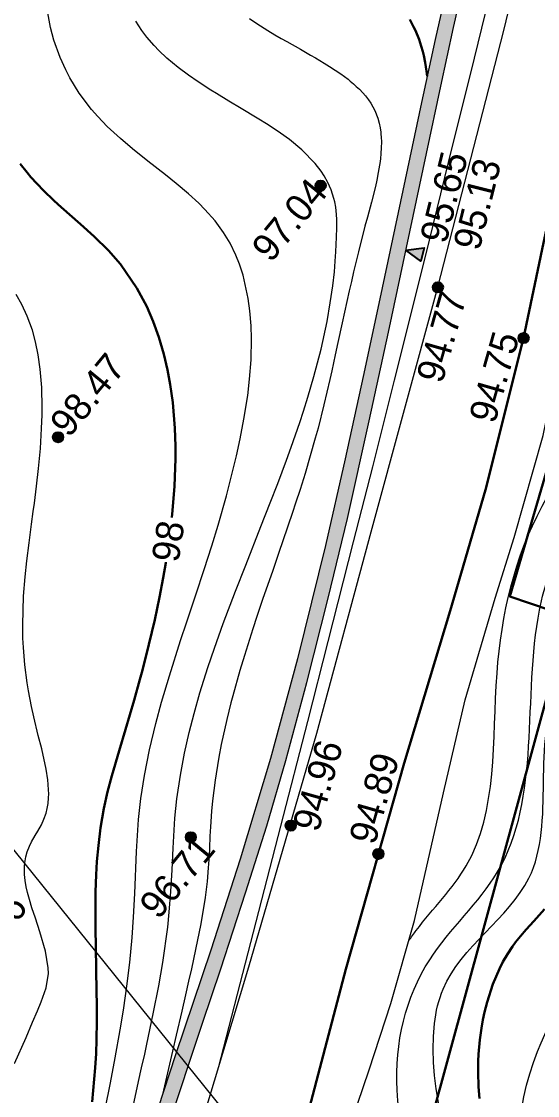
# Model space of a CAD drawing. Header units: millimetres. Extents: x -2893842 to -949497, y -1203244 to 262218.
# Drawn here: x -2463181 to -2448078, y -422618 to -391186 of the extents above; entities that cross this region are included whole.
import ezdxf

# ---------------------------------------------------------------- set-up
doc = ezdxf.new("R2010")
doc.units = ezdxf.units.MM
doc.layers.get('0').update_dxf_attribs({"lineweight": 5})
for name, color, linetype in [('!!!_ Размеры', 7, 'Continuous'), ('06_Инженерно-технические сооружения', 253, 'Continuous'), ('07_Объекты электропередачи', 253, 'Continuous'), ('10_Границы покрытий и угодий', 253, 'Continuous'), ('12_Рельеф', 253, 'Continuous'), ('19_Горизонтали', 253, 'Continuous'), ('33_Газопровод', 253, 'Continuous'), ('61_Отметки высоты поверхности', 253, 'Continuous')]:
    doc.layers.add(name, color=color, linetype=linetype)
doc.styles.add('LIKE17', font='d431.shx')
doc.styles.add('LIKE36', font='pragmai.shx')
doc.styles.add('Line_GUGK', font='')
doc.styles.get('Line_GUGK').set_extended_font_data('Bm431', italic=True)
doc.linetypes.add('g5_085a', pattern='A,0.001,[19,GUGK_2005.shx,S=1,R=180,X=0,Y=0],0.5,[18,GUGK_2005.shx,S=6,R=180,X=0,Y=0],0.5', length=1.001)
doc.linetypes.add('g5_121_g', pattern='A,4,-0.4,["Г",Line_GUGK,S=1,R=0,X=0,Y=-0.5],-1.2,12', length=17.6)
doc.linetypes.add('g5_280_1', pattern='A,0.001,[21,GUGK_2005.shx,S=1,R=180,X=0,Y=0],2', length=2.001)

# ---------------------------------------------------------------- blocks, each defined once
blk = doc.blocks.new('g5_330')
blk.add_hatch(color=0).paths.add_polyline_path([(-0.15, 0, 1), (0.15, 0, 1)])
at = {"color": 0}
blk.add_circle((0, 0), 0.15, dxfattribs=at)
blk = doc.blocks.new('g5_330a')
blk.add_hatch(color=0).paths.add_polyline_path([(0, 0), (-0.2, 0.5), (0.2, 0.5)])
at = {"color": 0}
blk.add_lwpolyline([(0, 0), (-0.2, 0.5), (0.2, 0.5)], close=True, dxfattribs=at)
blk = doc.blocks.new('Топо_07.04.17')
at = {"layer": '06_Инженерно-технические сооружения', "linetype": 'Continuous', "lineweight": 20}
blk.add_hatch(color=7, dxfattribs=at).paths.add_polyline_path([(-571174, -269140), (-570555, -267899), (-569916, -266604), (-569370, -265481), (-568692, -264038), (-568188, -262920), (-567514, -261340), (-567130, -260373), (-566699, -259252), (-566249, -258047), (-565701, -256566), (-565158, -255111), (-564813, -254217), (-564221, -252766), (-563524, -251144), (-562521, -248923), (-561143, -245949), (-560430, -244421), (-559456, -242299), (-558620, -240416), (-557850, -238583), (-556978, -236387), (-556080, -234002), (-555261, -231744), (-554302, -228982), (-553449, -226466), (-552650, -224066), (-551761, -221391), (-551121, -219484), (-550554, -217820), (-550108, -216533), (-549378, -214484), (-548813, -212942), (-548178, -211272), (-547212, -208852), (-546577, -207357), (-546029, -206086), (-545142, -204174), (-544384, -202603), (-543751, -201340), (-542979, -199841), (-542028, -198074), (-540941, -196110), (-539889, -194297), (-539098, -192934), (-538087, -191262), (-537333, -190013), (-536314, -188362), (-535224, -186609), (-533956, -184582), (-534338, -184343), (-535389, -186024), (-536820, -188324), (-537943, -190154), (-539485, -192705), (-540855, -195066), (-542032, -197142), (-543186, -199277), (-545214, -203287), (-546680, -206458), (-547712, -208888), (-548684, -211333), (-549756, -214206), (-550376, -215939), (-551128, -218105), (-551734, -219892), (-552569, -222393), (-553592, -225469), (-554331, -227669), (-555126, -230008), (-555990, -232458), (-557176, -235664), (-558291, -238472), (-559500, -241298), (-560661, -243853), (-562028, -246781), (-563417, -249802), (-564580, -252459), (-565481, -254699), (-566520, -257480), (-567439, -259930), (-568196, -261805), (-568918, -263447), (-569776, -265287), (-570613, -267003), (-571577, -268939)])
at = {"layer": '06_Инженерно-технические сооружения', "color": 7, "linetype": 'Continuous', "lineweight": 20}
for points in [[(-562521, -248923), (-561143, -245949), (-560430, -244421), (-559456, -242299), (-558620, -240416), (-557850, -238583), (-556978, -236387), (-556080, -234002), (-555261, -231744), (-554302, -228982), (-553449, -226466), (-552650, -224066), (-551761, -221391), (-551121, -219484), (-550554, -217820), (-550108, -216533)], [(-550376, -215939), (-551128, -218105), (-551734, -219892), (-552569, -222393), (-553592, -225469), (-554331, -227669), (-555126, -230008), (-555990, -232458), (-557176, -235664), (-558291, -238472), (-559500, -241298), (-560661, -243853), (-562028, -246781), (-563417, -249802), (-564580, -252459), (-565481, -254699), (-566520, -257480), (-567439, -259930), (-568196, -261805), (-568918, -263447)]]:
    blk.add_lwpolyline(points, dxfattribs=at)
at = {"layer": '06_Инженерно-технические сооружения', "color": 7, "linetype": 'g5_280_1', "lineweight": 20}
blk.add_lwpolyline([(-562521, -248923), (-561143, -245949), (-560430, -244421), (-559456, -242299), (-558620, -240416), (-557850, -238583), (-556978, -236387), (-556080, -234002), (-555261, -231744), (-554302, -228982), (-553449, -226466), (-552650, -224066), (-551761, -221391), (-551121, -219484), (-550554, -217820), (-550108, -216533)], dxfattribs=at)
at = {"layer": '07_Объекты электропередачи', "color": 7, "linetype": 'Continuous', "lineweight": 20}
blk.add_lwpolyline([(-307031, -727325), (-304847, -658632), (-420356, -469373), (-603704, -181090), (-608409, -171240)], dxfattribs=at)
at = {"layer": '10_Границы покрытий и угодий', "color": 7, "linetype": 'Continuous', "lineweight": 20}
blk.add_lwpolyline([(-568424, -267304), (-567959, -265793), (-567154, -263491), (-566541, -261861), (-565448, -258993), (-564038, -255155), (-561981, -249990), (-559609, -244456), (-556855, -237888), (-554615, -232218), (-551866, -225324), (-549104, -218074), (-547233, -212949), (-546363, -210813), (-545566, -209043), (-544427, -206807), (-543424, -205022), (-540851, -200512), (-538329, -195805), (-535806, -190816)], dxfattribs=at)
at = {"layer": '10_Границы покрытий и угодий', "color": 7, "linetype": 'Continuous', "lineweight": 30}
blk.add_lwpolyline([(-565789, -267340), (-565347, -266043), (-564916, -264847), (-564186, -262970), (-563313, -260894), (-562384, -258766), (-561731, -257270), (-560519, -254388), (-559611, -252120), (-556795, -244847), (-554421, -239053), (-552574, -234769), (-551154, -231371), (-549542, -227084), (-548653, -224377), (-547316, -220432), (-546045, -216981)], dxfattribs=at)
at = {"layer": '12_Рельеф', "color": 7, "linetype": 'g5_085a', "lineweight": 20}
blk.add_lwpolyline([(-562864, -267588), (-562643, -266862), (-562314, -264925), (-562076, -262927), (-561684, -261149), (-561282, -259909), (-560621, -258090), (-559857, -255843), (-559146, -253845), (-557795, -250706), (-556445, -247850), (-555593, -245994), (-554632, -243657), (-553371, -240044), (-552430, -237410), (-551230, -234550), (-550477, -232851), (-549290, -229982), (-547007, -222966), (-546143, -220696), (-545170, -218383), (-543928, -215410)], dxfattribs=at)
at = {"layer": '19_Горизонтали', "color": 252, "linetype": 'Continuous', "lineweight": 20}
for points in [[(-564465, -248774), (-564028, -247427), (-563823, -246771), (-563523, -245759), (-563380, -245243), (-563218, -244619), (-563055, -243940), (-562903, -243220), (-562794, -242633), (-562683, -241948), (-562496, -240739), (-562328, -239815), (-562190, -239211), (-562011, -238556), (-561777, -237821), (-561506, -237073), (-561270, -236476), (-560958, -235740), (-560514, -234748), (-560270, -234219), (-559920, -233465), (-559596, -232762), (-559298, -232099), (-559044, -231515), (-558705, -230694), (-558278, -229560), (-558114, -229077), (-557941, -228521), (-557755, -227838), (-557647, -227373), (-557540, -226815), (-557457, -226198), (-557426, -225830), (-557411, -225385), (-557418, -225024), (-557491, -224333), (-557559, -223996), (-557633, -223721), (-557762, -223356), (-557916, -223020), (-558125, -222661), (-558385, -222293), (-558546, -222091), (-558810, -221787), (-559135, -221442), (-559418, -221157), (-559886, -220695), (-560292, -220286), (-560609, -219949), (-560949, -219555), (-561196, -219236), (-561355, -219007), (-561658, -218495), (-561879, -218020), (-561973, -217775), (-562095, -217391), (-562217, -216871), (-562274, -216494), (-562309, -216057)], [(-563522, -248409), (-563189, -247431), (-563058, -247048), (-562923, -246653), (-562827, -246370), (-562542, -245513), (-562291, -244716), (-562095, -244046), (-561833, -243035), (-561738, -242608), (-561622, -242015), (-561517, -241387), (-561419, -240759), (-561267, -239891), (-561144, -239336), (-560964, -238658), (-560772, -238036), (-560566, -237445), (-560364, -236915), (-560123, -236329), (-559811, -235623), (-559554, -235076), (-559218, -234392), (-558758, -233496), (-558372, -232765), (-557804, -231700), (-557453, -231039), (-557174, -230505), (-556840, -229851), (-556661, -229490), (-556330, -228800), (-556183, -228481), (-556010, -228090), (-555765, -227508), (-555468, -226734), (-555204, -225956), (-555047, -225425), (-554919, -224936), (-554827, -224537), (-554764, -224229), (-554714, -223952), (-554648, -223531), (-554613, -223259), (-554587, -223018), (-554577, -222869), (-554575, -222657), (-554585, -222498), (-554597, -222398), (-554649, -222141), (-554721, -221911), (-554807, -221705), (-554880, -221561), (-555029, -221314), (-555368, -220879), (-555696, -220541), (-555935, -220322), (-556270, -220039), (-556564, -219806), (-557000, -219471), (-557329, -219221), (-557665, -218962), (-557819, -218840), (-558165, -218556), (-558420, -218333), (-558696, -218073), (-558990, -217765), (-559197, -217519), (-559320, -217360), (-559502, -217092), (-559629, -216875), (-559770, -216591)], [(-556456, -216889), (-556266, -217058), (-555967, -217299), (-555779, -217443), (-555605, -217571), (-555453, -217681), (-555078, -217950), (-554802, -218150), (-554667, -218249), (-554433, -218427), (-554288, -218541), (-553986, -218798), (-553793, -218979), (-553735, -219038), (-553647, -219132), (-553577, -219211), (-553498, -219306), (-553412, -219419), (-553345, -219516), (-553270, -219640), (-553211, -219751), (-553162, -219857), (-553119, -219973), (-553057, -220208), (-553033, -220360), (-553021, -220493), (-553018, -220623), (-553018, -220690), (-553021, -220760), (-553033, -220919), (-553052, -221071), (-553084, -221251), (-553112, -221385), (-553133, -221473), (-553221, -221790), (-553292, -222011), (-553352, -222184), (-553519, -222629), (-553687, -223053), (-553785, -223304), (-554063, -224034), (-554184, -224366), (-554266, -224594), (-554363, -224866), (-554457, -225136), (-554766, -226038), (-554955, -226598), (-555073, -226946), (-555227, -227398), (-555315, -227652), (-555569, -228365), (-555815, -229020), (-555930, -229311), (-556344, -230301), (-556544, -230750), (-556718, -231132), (-556840, -231397), (-557210, -232184), (-557366, -232510), (-557604, -233010), (-557993, -233828), (-558215, -234303), (-558371, -234644), (-558707, -235397), (-558888, -235818), (-559178, -236531), (-559255, -236728), (-559427, -237191), (-559674, -237908), (-559786, -238267), (-559921, -238736), (-559971, -238920), (-560114, -239510), (-560178, -239813), (-560261, -240258), (-560306, -240529), (-560361, -240876), (-560398, -241104), (-560460, -241451), (-560541, -241842), (-560652, -242301), (-560778, -242764), (-560877, -243097), (-561006, -243508), (-561283, -244331), (-561404, -244676), (-561539, -245062), (-561704, -245529), (-561944, -246208), (-562104, -246660), (-562537, -247888)], [(-566736, -246503), (-566317, -245780), (-566077, -245359), (-565900, -245041), (-565764, -244793), (-565573, -244402), (-565573, -244402), (-565459, -243996), (-565445, -243828), (-565445, -243828), (-565469, -243331), (-565566, -242755), (-565654, -242344), (-565720, -242028), (-565765, -241782), (-565797, -241565), (-565813, -241402), (-565823, -241213), (-565821, -241039), (-565796, -240798), (-565775, -240693), (-565730, -240530), (-565673, -240386), (-565590, -240226), (-565512, -240106), (-565387, -239937), (-565296, -239818), (-565171, -239645), (-565077, -239494), (-564993, -239320), (-564947, -239194), (-564906, -239050), (-564873, -238886), (-564856, -238769), (-564845, -238653), (-564836, -238497), (-564834, -238357), (-564846, -238041), (-564909, -237436), (-564965, -237034), (-565038, -236476), (-565069, -236172), (-565104, -235708), (-565115, -235474), (-565123, -234939), (-565108, -234426), (-565090, -234157), (-565054, -233767), (-564934, -232935), (-564827, -232385), (-564723, -231921), (-564599, -231407), (-564465, -230873), (-564372, -230506), (-564314, -230274), (-564195, -229786), (-564080, -229279), (-563958, -228696), (-563856, -228125), (-563797, -227726), (-563772, -227527), (-563717, -226930), (-563700, -226388), (-563712, -225973), (-563746, -225584), (-563801, -225228), (-563901, -224805), (-564021, -224449), (-564158, -224143)]]:
    blk.add_lwpolyline(points, dxfattribs=at)
at = {"layer": '19_Горизонтали', "color": 42, "linetype": 'Continuous', "lineweight": 30}
for points in [[(-560363, -231137), (-560318, -230940), (-560184, -230241), (-560100, -229707), (-560065, -229444), (-560024, -229081), (-559982, -228556), (-559958, -227798), (-559970, -227265), (-560000, -226831), (-560055, -226362), (-560143, -225854), (-560258, -225375), (-560396, -224925), (-560623, -224353), (-561021, -223606), (-561323, -223165), (-561690, -222711), (-562051, -222305), (-562340, -221989), (-562637, -221659), (-562759, -221519), (-563006, -221222), (-563190, -220984), (-563340, -220774), (-563432, -220634), (-563604, -220352)], [(-551483, -219152), (-551484, -219003), (-551496, -218745), (-551515, -218541), (-551531, -218414), (-551556, -218260), (-551598, -218060), (-551674, -217786), (-551713, -217669), (-551736, -217608), (-551802, -217447)], [(-550821, -243761), (-551172, -244074), (-551423, -244292), (-551423, -244292), (-551606, -244460), (-551770, -244624), (-551875, -244739), (-552045, -244943), (-552201, -245155), (-552328, -245348), (-552568, -245773), (-552796, -246276), (-552902, -246559), (-552974, -246774), (-553045, -247011), (-553130, -247343), (-553214, -247756), (-553247, -247960), (-553287, -248281), (-553319, -248703), (-553329, -249048)], [(-564612, -247867), (-564404, -246891), (-564335, -246478), (-564275, -246071), (-564208, -245548), (-564152, -245046), (-564115, -244689), (-564051, -244017), (-563992, -243387), (-563938, -242829), (-563888, -242364), (-563814, -241774), (-563741, -241279), (-563676, -240901), (-563582, -240432), (-563461, -239928), (-563300, -239375), (-563138, -238907), (-562962, -238450), (-562669, -237749), (-562409, -237148), (-562059, -236323), (-561824, -235742), (-561746, -235544), (-561578, -235108), (-561198, -234059), (-560982, -233412), (-560813, -232865), (-560689, -232438), (-560685, -232423)]]:
    blk.add_lwpolyline(points, dxfattribs=at)
at = {"layer": '19_Горизонтали', "color": 42, "linetype": 'Continuous', "lineweight": 20}
blk.add_lwpolyline([(-560825, -247294), (-559357, -243468), (-558211, -240474), (-557082, -237518), (-556223, -235263), (-555157, -232452), (-554355, -230327), (-553435, -227881), (-552130, -224388), (-550972, -221267), (-550207, -219203), (-549736, -217935), (-549107, -216250)], dxfattribs=at)
for points, knots in [([(-541735, -402706, 25300), (-541883, -401964, 25300), (-542560, -400358, 25300), (-541129, -397254, 25300), (-544133, -395991, 25300), (-543998, -394009, 25300), (-543677, -392057, 25300), (-542078, -392849, 25300), (-541358, -391412, 25300), (-539731, -388738, 25300), (-535744, -387480, 25300), (-531899, -385527, 25300), (-529646, -385513, 25300), (-527662, -384004, 25300), (-529741, -382900, 25300), (-530242, -381512, 25300), (-530279, -380726, 25300), (-530166, -380002, 25300), (-530110, -379100, 25300), (-530263, -377753, 25300), (-529824, -376185, 25300), (-530846, -375066, 25300), (-529862, -373588, 25300), (-531914, -371229, 25300), (-534032, -369075, 25300), (-537325, -367897, 25300), (-538194, -364917, 25300), (-541078, -364674, 25300), (-543562, -365123, 25300), (-544133, -363156, 25300), (-545582, -365362, 25300), (-544549, -361747, 25300), (-549254, -358884, 25300), (-549671, -352670, 25300), (-549749, -347906, 25300), (-549913, -347309, 25300), (-549707, -346409, 25300), (-550620, -342337, 25300), (-550708, -336702, 25300), (-551830, -329237, 25300), (-551587, -323695, 25300), (-554680, -319114, 25300), (-553906, -314631, 25300), (-554562, -309984, 25300), (-555775, -305259, 25300), (-552565, -303549, 25300), (-553521, -300300, 25300), (-554732, -297039, 25300), (-553622, -292013, 25300), (-555756, -287947, 25300), (-556026, -283510, 25300), (-555919, -280065, 25300), (-557458, -274397, 25300), (-551677, -277195, 25300), (-551451, -265015, 25300), (-557530, -263365, 25300), (-557603, -259738, 25300), (-551092, -257435, 25300), (-555605, -250126, 25300), (-553746, -244737, 25300), (-549811, -242987, 25300), (-550918, -237852, 25300), (-547700, -235578, 25300), (-548161, -232028, 25300), (-545311, -230295, 25300), (-544953, -226785, 25300), (-543599, -224788, 25300), (-541038, -221373, 25300), (-541779, -217464, 25300), (-541424, -212807, 25300), (-538106, -208221, 25300), (-535440, -202839, 25300), (-533724, -196990, 25300), (-532316, -192700, 25300), (-524315, -187907, 25300), (-529136, -187320, 25300), (-527582, -185222, 25300), (-528407, -182390, 25300), (-524006, -181853, 25300), (-525315, -176865, 25300), (-523592, -174509, 25300), (-522878, -172761, 25300), (-519549, -173409, 25300), (-517328, -169889, 25300), (-513248, -171342, 25300), (-512484, -169753, 25300), (-511193, -169471, 25300), (-510318, -169318, 25300), (-507640, -167701, -67200)], [0, 0, 0, 0, 2.270258, 5.111779, 8.350305, 8.895506, 11.188797, 11.972088, 13.09072, 15.059021, 21.922292, 24.306666, 28.022657, 28.476937, 31.105985, 31.877304, 33.06316, 33.376946, 34.078011, 35.761568, 37.474215, 38.57858, 39.609158, 41.965889, 46.359284, 49.390346, 51.606786, 54.544721, 57.176636, 57.897546, 58.821303, 61.425547, 62.272458, 75.242717, 76.01191, 76.667886, 77.047374, 78.741512, 88.904719, 94.011119, 101.474986, 104.841916, 109.913878, 114.132201, 119.749568, 121.608905, 123.185651, 128.712458, 132.462127, 137.791666, 142.041265, 145.061495, 150.037937, 151.288706, 160.66222, 167.053523, 167.645411, 171.009409, 182.739062, 183.779602, 187.886896, 193.591581, 196.073314, 198.423822, 203.141361, 204.167851, 208.814711, 210.10182, 216.842408, 219.460034, 224.014398, 233.214886, 237.828131, 241.587936, 248.902843, 250.136413, 250.960137, 255.091379, 256.562032, 262.072788, 265.261978, 265.775836, 267.382273, 273.302999, 276.162657, 277.260693, 277.85098, 279.988592, 279.988592, 279.988592, 279.988592]), ([(-536152, -397482, 24300), (-536288, -397358, 24300), (-536882, -396753, 24300), (-536151, -395080, 24300), (-533580, -394743, 24300), (-531738, -393908, 24300), (-529967, -393892, 24300), (-529465, -393392, 24300), (-528775, -393012, 24300), (-528580, -392255, 24300), (-528245, -391587, 24300), (-527562, -389555, 24300), (-525872, -387325, 24300), (-526513, -384520, 24300), (-526442, -382977, 24300), (-526788, -381184, 24300), (-528878, -380295, 24300), (-528228, -377751, 24300), (-528446, -375824, 24300), (-528284, -374058, 24300), (-527563, -371686, 24300), (-530650, -370492, 24300), (-531248, -367790, 24300), (-532882, -366608, 24300), (-535892, -365156, 24300), (-535562, -360408, 24300), (-539346, -360511, 24300), (-538286, -352563, 24300), (-545751, -346165, 24300), (-550151, -333554, 24300), (-548916, -324861, 24300), (-551641, -320287, 24300), (-551095, -315764, 24300), (-552330, -311390, 24300), (-552847, -305329, 24300), (-548182, -303654, 24300), (-549689, -299132, 24300), (-550702, -296028, 24300), (-549774, -290527, 24300), (-552726, -286219, 24300), (-553196, -281523, 24300), (-553129, -279731, 24300), (-553904, -276871, 24300), (-548508, -279231, 24300), (-548607, -266144, 24300), (-553875, -263508, 24300), (-554224, -260209, 24300), (-551220, -258466, 24300), (-552898, -253285, 24300), (-552168, -248099, 24300), (-549673, -245364, 24300), (-549114, -243255, 24300), (-547583, -241065, 24300), (-545015, -237463, 24300), (-544172, -233097, 24300), (-542568, -228060, 24300), (-540567, -225140, 24300), (-539220, -222214, 24300), (-538912, -218941, 24300), (-539362, -214681, 24300), (-536397, -209888, 24300), (-534174, -205870, 24300), (-533475, -201346, 24300), (-531698, -198590, 24300), (-529157, -194743, 24300), (-529237, -191129, 24300), (-522652, -186846, 24300), (-525478, -186220, 24300), (-522457, -185859, 24300), (-523657, -181573, 24300), (-522593, -176800, 24300), (-517946, -176064, 24300), (-515212, -174615, 24300), (-511309, -175350, 24300), (-510185, -171901, 24300), (-505755, -171078, 24300), (-502827, -170499, 24300), (-498641, -168527, -67200)], [8.236603, 8.236603, 8.236603, 8.236603, 8.740606, 10.586357, 12.067648, 16.315733, 16.630147, 17.227337, 18.332138, 18.853275, 19.494375, 20.580837, 25.304952, 26.999476, 28.930585, 29.994985, 32.257367, 34.333567, 36.780205, 38.229414, 39.710178, 43.525376, 45.424542, 47.685221, 49.244894, 55.282781, 56.51874, 58.469281, 73.92521, 85.133832, 97.233641, 98.608305, 100.679106, 110.305535, 112.950751, 117.3925, 121.15917, 124.942505, 127.509314, 137.317455, 139.504142, 141.058241, 143.618935, 144.262534, 155.956225, 160.318543, 162.601538, 163.986714, 169.754065, 175.416051, 179.713355, 180.239154, 181.924818, 187.617774, 193.373027, 195.035136, 203.460496, 203.850564, 204.651113, 213.217888, 215.90571, 221.335506, 226.963109, 229.223736, 231.171222, 240.438031, 243.323355, 244.262414, 245.453829, 248.368097, 254.862636, 257.557801, 261.61345, 264.213405, 267.925812, 269.921543, 277.148707, 277.148707, 277.148707, 277.148707]), ([(-543826, -402858, 25800), (-544178, -401085, 25800), (-545321, -399256, 25800), (-544738, -396889, 25800), (-545963, -395966, 25800), (-545529, -393989, 25800), (-544457, -392227, 25800), (-544350, -390559, 25800), (-542812, -388261, 25800), (-543427, -385869, 25800), (-543086, -383927, 25800), (-542495, -381568, 25800), (-538766, -382287, 25800), (-536338, -379485, 25800), (-535422, -377879, 25800), (-534607, -376232, 25800), (-534489, -374948, 25800), (-535571, -372071, 25800), (-531333, -372991, 25800), (-536030, -369524, 25800), (-538091, -369385, 25800), (-538726, -367882, 25800), (-540702, -367777, 25800), (-543299, -368417, 25800), (-544307, -364891, 25800), (-546892, -368829, 25800), (-545030, -362366, 25800), (-550177, -359379, 25800), (-550700, -353306, 25800), (-550762, -348530, 25800), (-551114, -347253, 25800), (-550670, -345330, 25800), (-551590, -341536, 25800), (-551847, -335478, 25800), (-552887, -328999, 25800), (-552911, -323116, 25800), (-556273, -318540, 25800), (-555270, -314095, 25800), (-555828, -309193, 25800), (-557298, -305212, 25800), (-554678, -303538, 25800), (-555426, -300889, 25800), (-556794, -297550, 25800), (-555542, -292762, 25800), (-557243, -288807, 25800), (-557437, -284496, 25800), (-557313, -280243, 25800), (-559255, -273117, 25800), (-553254, -276181, 25800), (-552982, -264835, 25800), (-559170, -263403, 25800), (-559026, -259495, 25800), (-553171, -257545, 25800), (-556720, -250239, 25800), (-554777, -244810, 25800), (-550448, -241784, 25800), (-550793, -237103, 25800), (-548968, -232362, 25800), (-546205, -230241, 25800), (-545971, -226670, 25800), (-544909, -224907, 25800), (-542093, -221448, 25800), (-543771, -216803, 25800), (-542604, -213505, 25800), (-541934, -211550, 25800), (-538980, -207060, 25800), (-536453, -202252, 25800), (-535150, -198399, 25800), (-535058, -198112, 25800)], [0, 0, 0, 0, 5.423394, 6.00974, 6.678007, 9.494881, 10.760244, 13.021425, 14.242118, 18.858324, 19.55807, 20.218847, 25.868365, 26.600672, 31.255668, 31.395781, 32.083916, 35.226115, 36.767278, 40.20806, 43.974818, 44.280533, 44.685766, 49.373865, 50.657986, 52.303428, 56.942237, 58.450798, 69.940434, 71.583711, 72.985112, 73.795837, 77.415133, 84.382363, 92.041963, 97.187859, 101.550922, 108.123464, 109.637734, 116.741177, 117.309308, 117.791091, 124.189634, 128.530735, 131.620971, 136.902026, 140.655322, 146.839639, 148.393992, 156.607418, 163.420189, 164.01252, 167.805691, 177.330522, 181.26145, 184.509477, 192.272086, 193.378852, 199.762986, 201.447483, 203.81647, 205.818639, 214.53352, 215.881443, 216.29193, 220.731492, 231.817325, 232.717555, 232.717555, 232.717555, 232.717555]), ([(-554866, -244225, 26300), (-554785, -244133, 26300), (-554161, -243449, 26300), (-551872, -241635, 26300), (-551731, -236818, 26300), (-550027, -232017, 26300), (-546856, -229053, 26300), (-547058, -226528, 26300), (-546265, -225004, 26300), (-543980, -222791, 26300), (-544858, -219277, 26300), (-544562, -217043, 26300), (-544532, -216858, 26300)], [192.455713, 192.455713, 192.455713, 192.455713, 192.819867, 195.208628, 200.917636, 205.97714, 210.537235, 212.879739, 212.970854, 215.688083, 221.824597, 222.38575, 222.38575, 222.38575, 222.38575])]:
    blk.add_open_spline(points, degree=3, knots=knots, dxfattribs=at)
at = {"layer": '33_Газопровод', "color": 5, "linetype": 'g5_121_g', "lineweight": 30}
blk.add_lwpolyline([(-562339, -267812), (-561861, -267198), (-549141, -235331), (-550795, -234552), (-538305, -204816), (-532915, -196029), (-522672, -174586), (-529858, -165779), (-547105, -163461), (-568871, -164139)], dxfattribs=at)
at = {"layer": '06_Инженерно-технические сооружения', "color": 7, "linetype": 'Continuous', "lineweight": 20, "xscale": 1000.000000000001, "yscale": 1000.000000000001, "zscale": 1000.000000000001, "rotation": 248.5994827722664}
blk.add_blockref('g5_330a', (-552674, -224136, -67200), dxfattribs=at)
at = {"layer": '61_Отметки высоты поверхности', "color": 7, "linetype": 'Continuous', "lineweight": 20, "xscale": 999.9999999999995, "yscale": 999.9999999999995, "zscale": 999.9999999999995, "rotation": 43.98139083737546}
for p in [(-554941, -221980, -67200), (-551866, -225324, -67200), (-549542, -227084, -67200), (-563407, -228431, -67200), (-560866, -240498, -67200), (-557921, -240492, -67200), (-555466, -241603, -67200)]:
    blk.add_blockref('g5_330', p, dxfattribs=at)
at = {"layer": '06_Инженерно-технические сооружения', "color": 7, "linetype": 'Continuous', "lineweight": 15, "style": 'LIKE36'}
for s, p in [('95.65', (-551488, -224115, -67200)), ('95.13', (-550545, -224426, -67200))]:
    blk.add_text(s, height=800, rotation=69.5514, dxfattribs=at).set_placement(p)
at = {"layer": '19_Горизонтали', "color": 42, "linetype": 'Continuous', "lineweight": 15, "style": 'LIKE36'}
blk.add_text('98', height=800, rotation=74.769, dxfattribs=at).set_placement((-560322, -232496, -33200))
at = {"layer": '61_Отметки высоты поверхности', "color": 7, "linetype": 'Continuous', "lineweight": 15, "style": 'LIKE17'}
for s, rotation, p in [('97.04', 43.9814, (-556648, -224084, 19420)), ('94.77', 67.778, (-552063, -228165, 19420)), ('98.47', 43.9814, (-563096, -228509, 19420)), ('94.75', 67.778, (-550664, -229506, 19420)), ('94.96', 67.778, (-557142, -240804, 19420)), ('94.89', 67.778, (-555543, -241360, 19420)), ('96.71', 43.9814, (-562081, -242816, 19420)), ('98.66', 43.9814, (-567732, -243889, 19420))]:
    blk.add_text(s, height=800, rotation=rotation, dxfattribs=at).set_placement(p)

msp = doc.modelspace()

# ---------------------------------------------------------------- block references
at = {"layer": '!!!_ Размеры', "color": 1, "lineweight": 0, "rotation": 6.471407436947433}
msp.add_blockref('Топо_07.04.17', (-1928038.79367, -112877.83782), dxfattribs=at)

doc.saveas('drawing.dxf')
